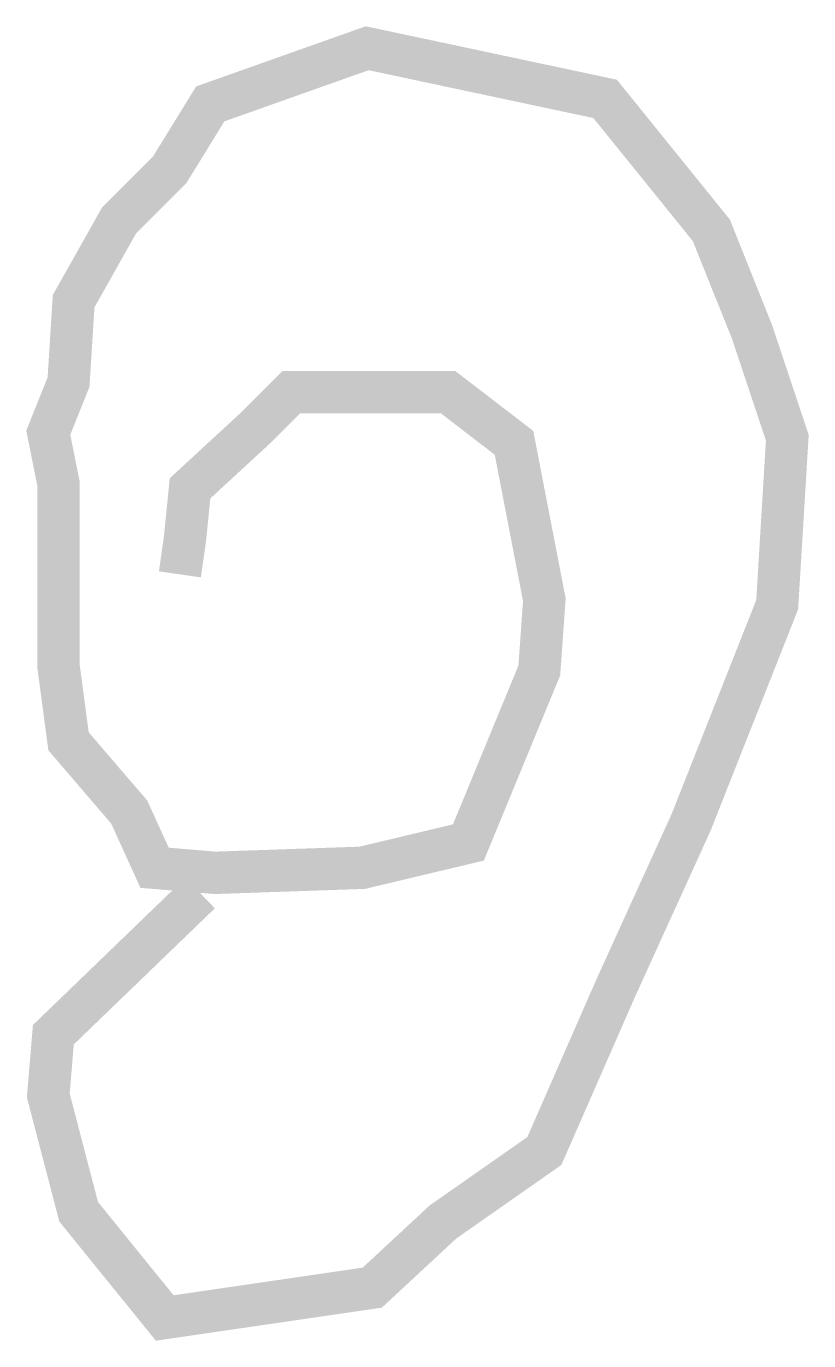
# Model space of a CAD drawing. Extents: x -0.02 to 1.83, y -0.03 to 3.07.
import ezdxf

# ---------------------------------------------------------------- set-up
doc = ezdxf.new("R2010")
doc.units = 0
doc.header["$MEASUREMENT"] = 0
doc.layers.get('0').update_dxf_attribs({"linetype": 'CONTINUOUS'})

msp = doc.modelspace()

# ---------------------------------------------------------------- linework, layer by layer
at = {"const_width": 0.1}
msp.add_lwpolyline([(0.3919, 1.024), (0.0455, 0.6898), (0.0335, 0.5466), (0.1052, 0.272), (0.3083, 0.0214), (0.7981, 0.093), (0.9653, 0.2482), (1.2042, 0.4153), (1.3715, 0.7972), (1.5507, 1.1911), (1.7537, 1.7043), (1.7776, 2.0981), (1.694, 2.3488), (1.5984, 2.5875), (1.3476, 2.8978), (0.7861, 3.0172), (0.4158, 2.8859), (0.3202, 2.7307), (0.2008, 2.6114), (0.0933, 2.4204), (0.0813, 2.2294), (0.0335, 2.1101), (0.0574, 1.9907), (0.0574, 1.752), (0.0574, 1.5611), (0.0813, 1.382), (0.2247, 1.2149), (0.2844, 1.0836), (0.4277, 1.0717), (0.7742, 1.0836), (1.025, 1.1433), (1.1923, 1.5491), (1.2042, 1.7162), (1.1326, 2.0862), (0.9773, 2.2056), (0.6069, 2.2056), (0.5233, 2.122), (0.368, 1.9788), (0.3561, 1.8594), (0.3441, 1.7759)], dxfattribs=at)

doc.saveas('drawing.dxf')
